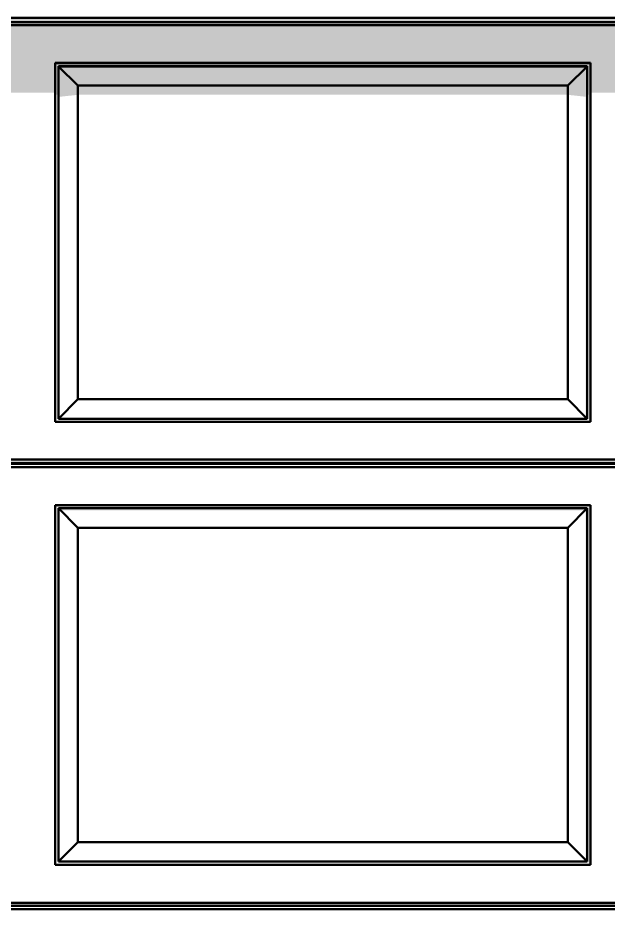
# Model space of a CAD drawing. Header units: millimetres. Extents: x 71293 to 106933, y -21112 to 4088.
# Drawn here: x 88140 to 89964, y -4554 to -1799 of the extents above; entities that cross this region are included whole.
import ezdxf

# ---------------------------------------------------------------- set-up
doc = ezdxf.new("R2010")
doc.units = ezdxf.units.MM
doc.header["$MEASUREMENT"] = 0
doc.linetypes.add('Wipeout_Contour', pattern=[1000, 0, -1000])
doc.layers.add('A - Fasadat', color=7, linetype='Continuous')
doc.layers.add('A - Fasadat_Pen_No__102', color=7, linetype='Continuous', lineweight=50, true_color=0xcccccc)
doc.layers.add('A - Fasadat_Pen_No__181', color=7, linetype='Continuous', lineweight=5, true_color=0xe8e8e8)

msp = doc.modelspace()

# ---------------------------------------------------------------- wipeouts: each hides what was drawn before it
at = {"color": 254, "linetype": 'Wipeout_Contour', "lineweight": 0, "ltscale": 356403.038101}
msp.add_wipeout([(86297.3, -1811.9), (91867.3, -1811.9), (91867.3, -1811.6), (86297.3, -1811.6)], dxfattribs=at).dxf.layer = 'A - Fasadat'
at = {"color": 254, "linetype": 'Wipeout_Contour', "lineweight": 0, "ltscale": 356413.421104}
msp.add_wipeout([(88255.5, -1937.9), (88255.5, -1938.3), (89909, -1938.3), (89909, -1937.9)], dxfattribs=at).dxf.layer = 'A - Fasadat'
at = {"color": 254, "linetype": 'Wipeout_Contour', "lineweight": 0, "ltscale": 448476.837566}
msp.add_wipeout([(86297.2, -3174.8), (86297.2, -3177.8), (91867.2, -3177.8), (91867.2, -3175), (91867.2, -3174.8)], dxfattribs=at).dxf.layer = 'A - Fasadat'
at = {"color": 254, "linetype": 'Wipeout_Contour', "lineweight": 0, "ltscale": 356579.76545}
msp.add_wipeout([(88265.4, -3314.8), (88325.4, -3374.8), (89838.9, -3374.8), (89898.9, -3314.8)], dxfattribs=at).dxf.layer = 'A - Fasadat'
at = {"color": 254, "linetype": 'Wipeout_Contour', "lineweight": 0, "ltscale": 356758.53797}
msp.add_wipeout([(88265.4, -4406.9), (89898.9, -4406.9), (89838.9, -4346.9), (88325.4, -4346.9)], dxfattribs=at).dxf.layer = 'A - Fasadat'
at = {"color": 254, "linetype": 'Wipeout_Contour', "lineweight": 0, "ltscale": 356793.357794}
msp.add_wipeout([(86297.2, -4553.9), (91867.2, -4553.9), (91867.2, -4543.9), (86297.2, -4543.9)], dxfattribs=at).dxf.layer = 'A - Fasadat'

# ---------------------------------------------------------------- next in the draw order: hatches: boundary and pattern name
at = {"layer": 'A - Fasadat_Pen_No__181', "linetype": 'Continuous', "lineweight": 0, "true_color": 0xededed}
for points in [[(86297.3, -1811.9), (91867.3, -1811.9), (91867.3, -1811.6), (86297.3, -1811.6)], [(88255.5, -1937.9), (88255.5, -1938.3), (89909, -1938.3), (89909, -1937.9)], [(86297.2, -3174.8), (86297.2, -3177.8), (91867.2, -3177.8), (91867.2, -3175), (91867.2, -3174.8)]]:
    msp.add_hatch(color=7, dxfattribs=at).paths.add_polyline_path(points)

# ---------------------------------------------------------------- next in the draw order: wipeouts: each hides what was drawn before it
at = {"color": 254, "linetype": 'Wipeout_Contour', "lineweight": 0, "ltscale": 353525.229155}
msp.add_wipeout([(88325.4, -3374.8), (88265.4, -3314.8), (88265.4, -4406.9), (88325.4, -4346.9)], dxfattribs=at).dxf.layer = 'A - Fasadat'
at = {"color": 254, "linetype": 'Wipeout_Contour', "lineweight": 0, "ltscale": 359813.073932}
msp.add_wipeout([(89838.9, -3374.8), (89838.9, -4346.9), (89898.9, -4406.9), (89898.9, -3314.8)], dxfattribs=at).dxf.layer = 'A - Fasadat'
at = {"color": 254, "linetype": 'Wipeout_Contour', "lineweight": 0, "ltscale": 356791.318145}
msp.add_wipeout([(86297.2, -4533.9), (86297.2, -4543.9), (91867.2, -4543.9), (91867.2, -4533.9)], dxfattribs=at).dxf.layer = 'A - Fasadat'

# ---------------------------------------------------------------- next in the draw order: hatches: boundary and pattern name
at = {"layer": 'A - Fasadat_Pen_No__181', "linetype": 'Continuous', "lineweight": 0, "true_color": 0xededed}
for points in [[(88265.4, -3314.8), (88265.4, -3321.8)], [(89898.9, -3314.8), (88265.4, -3314.8), (88271.8, -3321.1), (89892.6, -3321.1)], [(88265.4, -3314.8), (88265.4, -3321.8), (88271.8, -3321.1)], [(89892.6, -3321.1), (89894.3, -3321.3), (89894.3, -4402.3), (89898.9, -4406.9), (89898.9, -3314.8)], [(89894.3, -4402.3), (89893.9, -4406.9), (89898.9, -4406.9)], [(86297.2, -4533.9), (86297.2, -4543.9), (91867.2, -4543.9), (91867.2, -4533.9)], [(86297.2, -4545.6), (91788.6, -4545.6), (91796.9, -4553.9), (91867.2, -4553.9), (91867.2, -4543.9), (86297.2, -4543.9)]]:
    msp.add_hatch(color=7, dxfattribs=at).paths.add_polyline_path(points)

# ---------------------------------------------------------------- next in the draw order: linework, layer by layer
at = {"layer": 'A - Fasadat_Pen_No__102', "color": 254, "linetype": 'Continuous', "lineweight": 50, "true_color": 0xcccccc}
for p, q in [((88255.4, -3304.8), (89908.9, -3304.8)), ((88255.4, -4416.9), (88255.4, -3304.8)), ((89908.9, -3304.8), (89908.9, -4416.9)), ((88265.4, -4406.9), (88265.4, -3314.8)), ((88265.4, -3314.8), (89898.9, -3314.8)), ((89898.9, -3314.8), (89898.9, -4406.9)), ((89898.9, -4406.9), (88265.4, -4406.9)), ((89908.9, -4416.9), (88255.4, -4416.9)), ((86297.2, -4533.9), (91867.2, -4533.9)), ((86297.2, -4543.9), (91867.2, -4543.9)), ((86297.2, -4553.9), (91867.2, -4553.9))]:
    msp.add_line(p, q, dxfattribs=at)

# ---------------------------------------------------------------- next in the draw order: wipeouts: each hides what was drawn before it
at = {"color": 254, "linetype": 'Wipeout_Contour', "lineweight": 0, "ltscale": 448286.898503}
msp.add_wipeout([(86297.3, -1811.6), (91867.3, -1811.6), (91867.3, -1799.4), (91867.3, -1798.6), (86297.3, -1798.6)], dxfattribs=at).dxf.layer = 'A - Fasadat'
at = {"color": 254, "linetype": 'Wipeout_Contour', "lineweight": 0, "ltscale": 264861.222946}
msp.add_wipeout([(88255.5, -1937.9), (88255.4, -3047.4), (88255.5, -1938.3)], dxfattribs=at).dxf.layer = 'A - Fasadat'
at = {"color": 254, "linetype": 'Wipeout_Contour', "lineweight": 0, "ltscale": 356556.217503}
msp.add_wipeout([(86297.2, -3177.8), (86297.2, -3187.8), (91867.2, -3187.8), (91867.2, -3177.8)], dxfattribs=at).dxf.layer = 'A - Fasadat'
at = {"color": 254, "linetype": 'Wipeout_Contour', "lineweight": 0, "ltscale": 356668.449995}
msp.add_wipeout([(88325.4, -4346.9), (89838.9, -4346.9), (89838.9, -3374.8), (88325.4, -3374.8)], dxfattribs=at).dxf.layer = 'A - Fasadat'

# ---------------------------------------------------------------- next in the draw order: hatches: boundary and pattern name
at = {"layer": 'A - Fasadat_Pen_No__181', "linetype": 'Continuous', "lineweight": 0, "true_color": 0xededed}
for points in [[(86297.3, -1811.6), (91867.3, -1811.6), (91867.3, -1799.4), (91867.3, -1798.6), (86297.3, -1798.6)], [(89908.9, -3304.8), (88255.4, -3304.8), (88255.4, -3311.8), (89903.9, -3311.8), (89903.9, -4416.9), (89908.9, -4416.9)]]:
    msp.add_hatch(color=7, dxfattribs=at).paths.add_polyline_path(points)

# ---------------------------------------------------------------- next in the draw order: linework, layer by layer
at = {"layer": 'A - Fasadat_Pen_No__102', "color": 254, "linetype": 'Continuous', "lineweight": 50, "true_color": 0xcccccc}
for p, q in [((88265.4, -3314.8), (88325.4, -3374.8)), ((89838.9, -3374.8), (89898.9, -3314.8)), ((88325.4, -3374.8), (89838.9, -3374.8)), ((88325.4, -4346.9), (88325.4, -3374.8)), ((89838.9, -3374.8), (89838.9, -4346.9)), ((88325.4, -4346.9), (88265.4, -4406.9)), ((89838.9, -4346.9), (88325.4, -4346.9)), ((89898.9, -4406.9), (89838.9, -4346.9))]:
    msp.add_line(p, q, dxfattribs=at)

# ---------------------------------------------------------------- next in the draw order: wipeouts: each hides what was drawn before it
at = {"color": 254, "linetype": 'Wipeout_Contour', "lineweight": 0, "ltscale": 264891.35561}
msp.add_wipeout([(88265.4, -3037.8), (88265.6, -1948.6), (88265.5, -1948.2)], dxfattribs=at).dxf.layer = 'A - Fasadat'
at = {"color": 254, "linetype": 'Wipeout_Contour', "lineweight": 0, "ltscale": 356554.327301}
msp.add_wipeout([(86297.2, -3164.2), (86297.2, -3174.8), (91867.2, -3174.8), (91867.2, -3164.2)], dxfattribs=at).dxf.layer = 'A - Fasadat'

# ---------------------------------------------------------------- next in the draw order: hatches: boundary and pattern name
at = {"layer": 'A - Fasadat_Pen_No__181', "linetype": 'Continuous', "lineweight": 0, "true_color": 0xededed}
msp.add_hatch(color=7, dxfattribs=at).paths.add_polyline_path([(86297.2, -3164.2), (86297.2, -3174.8), (91867.2, -3174.8), (91867.2, -3164.2)])

# ---------------------------------------------------------------- next in the draw order: linework, layer by layer
at = {"layer": 'A - Fasadat_Pen_No__102', "color": 254, "linetype": 'Continuous', "lineweight": 50, "true_color": 0xcccccc}
for p, q in [((86297.2, -3164.2), (91867.2, -3164.2)), ((86297.2, -3174.8), (91867.2, -3174.8)), ((86297.2, -3177.8), (91867.2, -3177.8)), ((86297.2, -3187.8), (91867.2, -3187.8))]:
    msp.add_line(p, q, dxfattribs=at)

# ---------------------------------------------------------------- next in the draw order: wipeouts: each hides what was drawn before it
at = {"color": 254, "linetype": 'Wipeout_Contour', "lineweight": 0, "ltscale": 356403.312633}
msp.add_wipeout([(86297.3, -1821.2), (91867.3, -1821.2), (91867.3, -1811.9), (86297.3, -1811.9)], dxfattribs=at).dxf.layer = 'A - Fasadat'
at = {"color": 254, "linetype": 'Wipeout_Contour', "lineweight": 0, "ltscale": 356414.345543}
msp.add_wipeout([(88265.5, -1948.2), (88265.6, -1948.6), (89899, -1948.6), (89899, -1948.2)], dxfattribs=at).dxf.layer = 'A - Fasadat'
at = {"color": 254, "linetype": 'Wipeout_Contour', "lineweight": 0, "ltscale": 356531.815703}
msp.add_wipeout([(88325.4, -2977.9), (88265.8, -3037.8), (89898.6, -3037.8), (89838.9, -2977.9)], dxfattribs=at).dxf.layer = 'A - Fasadat'

# ---------------------------------------------------------------- next in the draw order: hatches: boundary and pattern name
at = {"layer": 'A - Fasadat_Pen_No__181', "linetype": 'Continuous', "lineweight": 0, "true_color": 0xededed}
for points in [[(86297.3, -1821.2), (91867.3, -1821.2), (91867.3, -1811.9), (86297.3, -1811.9)], [(88265.5, -1948.2), (88265.6, -1948.6), (89899, -1948.6), (89899, -1948.2)]]:
    msp.add_hatch(color=7, dxfattribs=at).paths.add_polyline_path(points)

# ---------------------------------------------------------------- next in the draw order: linework, layer by layer
at = {"layer": 'A - Fasadat_Pen_No__102', "color": 254, "linetype": 'Continuous', "lineweight": 50, "true_color": 0xcccccc}
for p, q in [((86282, -1798.6), (91882, -1798.6)), ((86297.3, -1811.6), (91867.3, -1811.6)), ((86297.3, -1811.9), (91867.3, -1811.9)), ((86297.3, -1821.2), (91867.3, -1821.2))]:
    msp.add_line(p, q, dxfattribs=at)

# ---------------------------------------------------------------- next in the draw order: wipeouts: each hides what was drawn before it
at = {"color": 254, "linetype": 'Wipeout_Contour', "lineweight": 0, "ltscale": 356416.991472}
msp.add_wipeout([(88265.6, -1948.6), (88325.5, -2008.1), (89839, -2008.1), (89899, -1948.6)], dxfattribs=at).dxf.layer = 'A - Fasadat'

# ---------------------------------------------------------------- next in the draw order: hatches: boundary and pattern name
at = {"layer": 'A - Fasadat_Pen_No__181', "linetype": 'Continuous', "lineweight": 0, "true_color": 0xededed}
msp.add_hatch(color=7, dxfattribs=at).paths.add_polyline_path([(88265.6, -1948.6), (88325.5, -2008.1), (89839, -2008.1), (89899, -1948.6)])

# ---------------------------------------------------------------- next in the draw order: wipeouts: each hides what was drawn before it
at = {"color": 254, "linetype": 'Wipeout_Contour', "lineweight": 0, "ltscale": 441647.314774}
msp.add_wipeout([(88265.6, -1948.6), (88265.4, -3037.8), (88265.8, -3037.8), (88325.4, -2977.9), (88325.5, -2008.1)], dxfattribs=at).dxf.layer = 'A - Fasadat'
at = {"color": 254, "linetype": 'Wipeout_Contour', "lineweight": 0, "ltscale": 629445.346017}
msp.add_wipeout([(89838.9, -2977.9), (89898.6, -3037.8), (89898.9, -3037.8), (89898.9, -2665.2), (89898.9, -2665.2), (89899, -1948.6), (89839, -2008.1)], dxfattribs=at).dxf.layer = 'A - Fasadat'

# ---------------------------------------------------------------- next in the draw order: hatches: boundary and pattern name
at = {"layer": 'A - Fasadat_Pen_No__181', "linetype": 'Continuous', "lineweight": 0, "true_color": 0xededed}
for points in [[(88255.5, -2030.2), (88255.5, -2036.6), (88255.5, -1938.3), (88255.5, -1937.9)], [(88265.5, -2036.6), (88265.5, -2043.1), (88265.6, -1948.6), (88265.5, -1948.2)], [(89894.7, -3033.9), (89894.4, -3037.8), (89898.6, -3037.8)]]:
    msp.add_hatch(color=7, dxfattribs=at).paths.add_polyline_path(points)

# ---------------------------------------------------------------- next in the draw order: linework, layer by layer
at = {"layer": 'A - Fasadat_Pen_No__102', "color": 254, "linetype": 'Continuous', "lineweight": 50, "true_color": 0xcccccc}
for p, q in [((88255.4, -3047.4), (88255.5, -1937.9)), ((88255.5, -1937.9), (89909, -1937.9)), ((88255.5, -1937.9), (88255.5, -1938.3)), ((89909, -1938.3), (88255.5, -1938.3)), ((88265.4, -3037.8), (88265.5, -1948.2)), ((88265.5, -1948.2), (89899, -1948.2)), ((88265.6, -1948.6), (88265.5, -1948.2)), ((88265.6, -1948.6), (89899, -1948.6)), ((89899, -1948.2), (89898.9, -3037.8)), ((89909, -1937.9), (89908.9, -3047.4)), ((89908.9, -3047.4), (88255.4, -3047.4)), ((89898.9, -3037.8), (88265.4, -3037.8))]:
    msp.add_line(p, q, dxfattribs=at)

# ---------------------------------------------------------------- next in the draw order: wipeouts: each hides what was drawn before it
at = {"color": 254, "linetype": 'Wipeout_Contour', "lineweight": 0, "ltscale": 356473.693803}
msp.add_wipeout([(88325.4, -2977.9), (89838.9, -2977.9), (89839, -2008.1), (88325.5, -2008.1)], dxfattribs=at).dxf.layer = 'A - Fasadat'

# ---------------------------------------------------------------- next in the draw order: hatches: boundary and pattern name
at = {"layer": 'A - Fasadat_Pen_No__181', "linetype": 'Continuous', "lineweight": 0, "true_color": 0xededed}
for points in [[(86297.3, -2030.2), (86449.7, -2030.2), (86449.7, -1937.9), (88103.1, -1937.9), (88103.1, -2030.2), (88255.5, -2030.2), (88255.5, -1937.9), (89909, -1937.9), (89909, -2030.2), (90061.4, -2030.2), (90061.4, -1937.9), (91714.9, -1937.9), (91714.9, -2030.2), (91718.3, -2030.2), (91796.1, -3164.2), (91867.2, -3164.2), (91867.3, -1821.2), (86297.3, -1821.2)], [(88255.5, -2036.6), (88265.5, -2036.6), (88265.5, -1948.2), (89899, -1948.2), (89899, -2036.6), (89904.4, -2036.6), (89904.3, -3047.4), (89908.9, -3047.4), (89909, -1938.3), (88255.5, -1938.3)], [(88265.5, -2043.1), (88325.5, -2036.6), (88325.5, -2008.1), (88265.6, -1948.6)], [(89894.7, -3033.9), (89898.6, -3037.8), (89898.9, -3037.8), (89899, -1948.6), (89839, -2008.1), (89839, -2036.6), (89894.8, -2042.6)], [(88325.5, -2036.6), (89839, -2036.6), (89839, -2008.1), (88325.5, -2008.1)]]:
    msp.add_hatch(color=7, dxfattribs=at).paths.add_polyline_path(points)

# ---------------------------------------------------------------- next in the draw order: linework, layer by layer
at = {"layer": 'A - Fasadat_Pen_No__102', "color": 254, "linetype": 'Continuous', "lineweight": 50, "true_color": 0xcccccc}
for p, q in [((88265.6, -1948.6), (88325.5, -2008.1)), ((89839, -2008.1), (89899, -1948.6)), ((88325.4, -2977.9), (88325.5, -2008.1)), ((88325.5, -2008.1), (89839, -2008.1)), ((89839, -2008.1), (89838.9, -2977.9)), ((88325.4, -2977.9), (88265.8, -3037.8)), ((89838.9, -2977.9), (88325.4, -2977.9)), ((89898.6, -3037.8), (89838.9, -2977.9))]:
    msp.add_line(p, q, dxfattribs=at)

doc.saveas('drawing.dxf')
